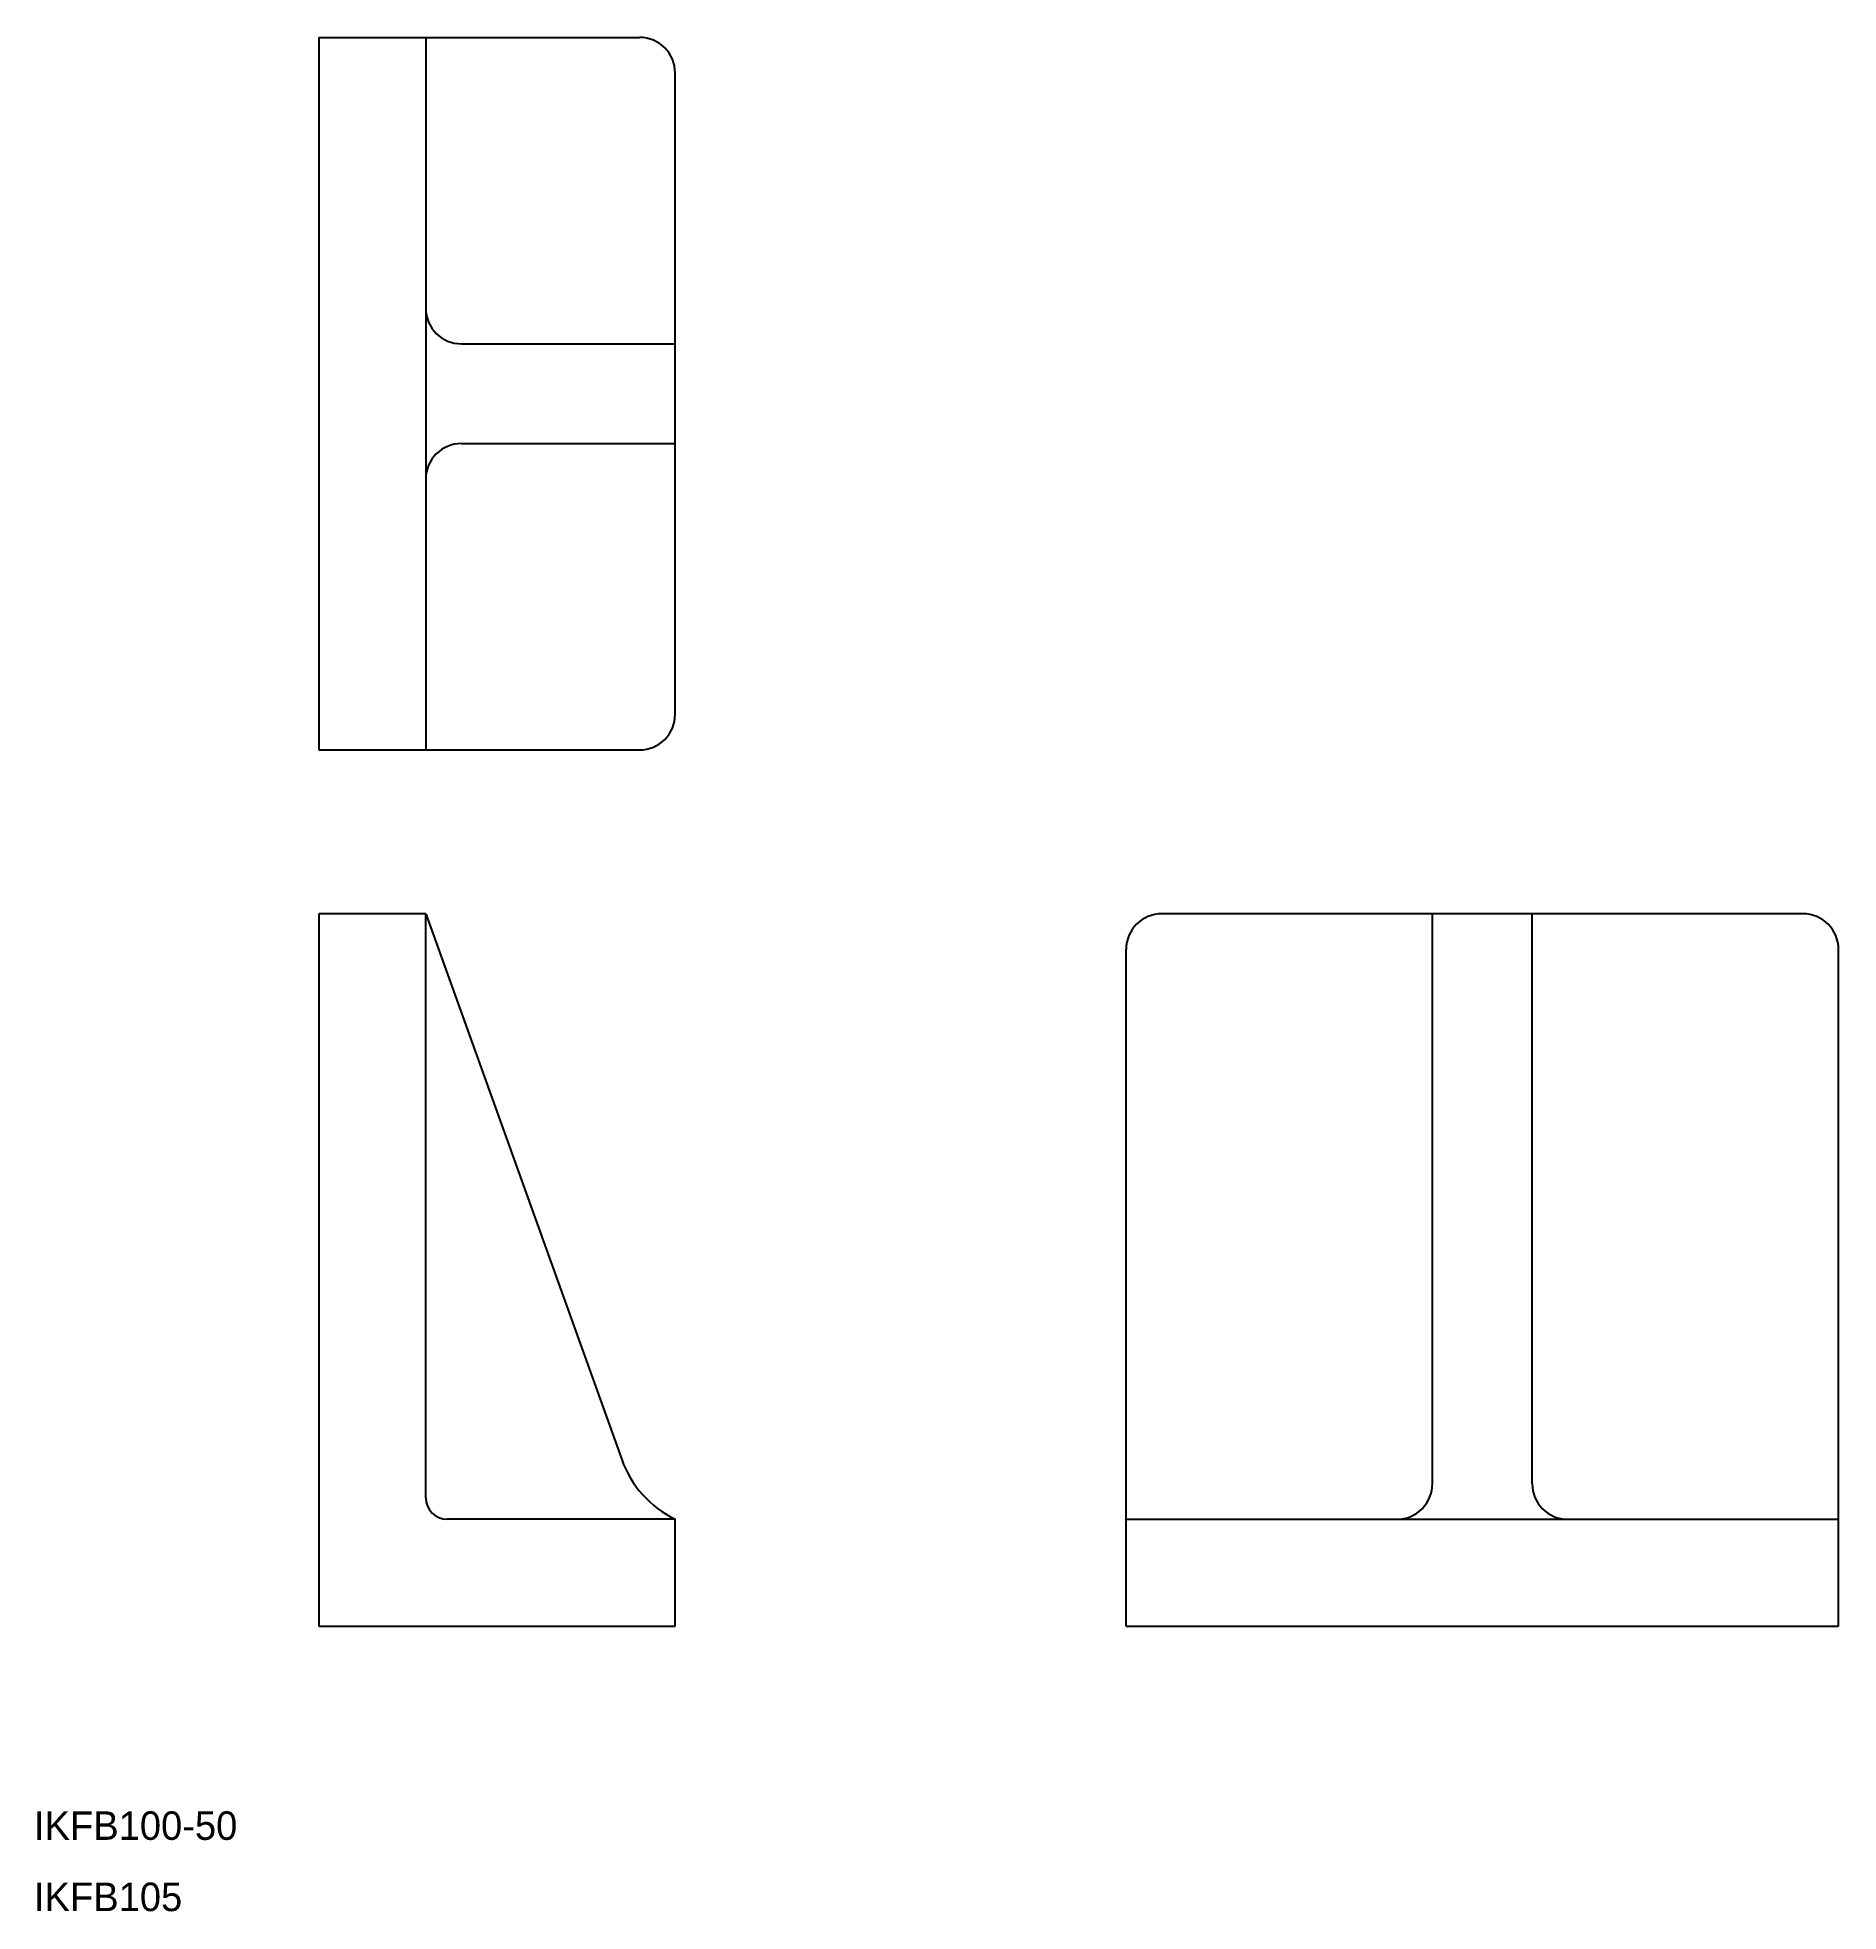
# Model space of a CAD drawing. Extents: x 10 to 263, y 10 to 273.
import ezdxf

# ---------------------------------------------------------------- set-up
doc = ezdxf.new("R2010")
doc.units = 0
doc.layers.get('0').update_dxf_attribs({"linetype": 'CONTINUOUS'})

msp = doc.modelspace()

# ---------------------------------------------------------------- linework, layer by layer
at = {"color": 7, "linetype": 'CONTINUOUS'}
for p, q in [((50, 273), (95, 273)), ((50, 273), (50, 173)), ((65, 273), (65, 173)), ((100, 178), (100, 268)), ((70, 230), (100, 230)), ((70, 216), (100, 216)), ((50, 173), (95, 173)), ((50, 150), (50, 50)), ((65, 150), (50, 150)), ((65, 150), (92.5, 73.39)), ((65, 68), (65, 150)), ((258.3, 150), (168.3, 150)), ((206.3, 70), (206.3, 150)), ((220.3, 70), (220.3, 150)), ((163.3, 50), (163.3, 145)), ((263.3, 50), (263.3, 145)), ((100, 65), (68, 65)), ((100, 50), (100, 65)), ((163.3, 65), (263.3, 65)), ((50, 50), (100, 50)), ((163.3, 50), (263.3, 50))]:
    msp.add_line(p, q, dxfattribs=at)
for centre, radius, start, end in [((95, 268), 5, 0, 90), ((70, 235), 5, 180, 270), ((70, 211), 5, 90, 180), ((95, 178), 5, 270, 0), ((168.3, 145), 5, 90, 180), ((258.3, 145), 5, 0, 90), ((106.62, 78.46), 15, 199.7469, 243.8199), ((201.3, 70), 5, 270, 0), ((225.3, 70), 5, 180, 270), ((68, 68), 3, 180, 270)]:
    msp.add_arc(centre, radius, start, end, dxfattribs=at)

# ---------------------------------------------------------------- texts
for s, p in [('IKFB100-50', (10, 20)), ('IKFB105', (10, 10))]:
    msp.add_text(s, height=4, dxfattribs=at).set_placement(p)

doc.saveas('drawing.dxf')
